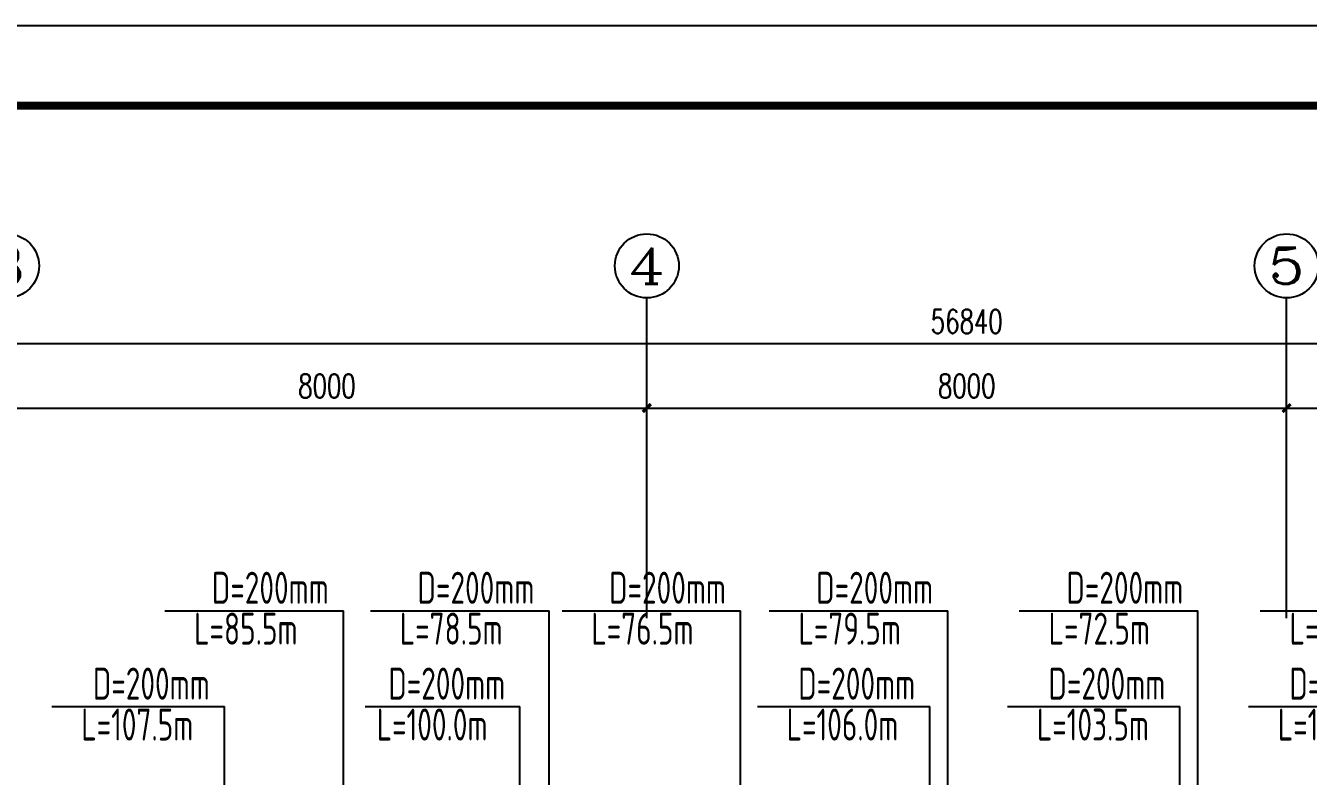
# Model space of a CAD drawing. Extents: x 2430460 to 2514560, y -608375 to -364775.
# Drawn here: x 2459715 to 2475753, y -496954 to -487575 of the extents above; entities that cross this region are included whole.
import ezdxf
from ezdxf.enums import TextEntityAlignment as Align

# ---------------------------------------------------------------- set-up
doc = ezdxf.new("R2010")
doc.units = 0
doc.header["$LTSCALE"] = 1000
doc.header["$MEASUREMENT"] = 0
for name, color, linetype in [('AXIS', 3, 'Continuous'), ('AXIS_TEXT', 7, 'Continuous'), ('PUB_DIM', 3, 'Continuous'), ('TK', 4, 'Continuous')]:
    doc.layers.add(name, color=color, linetype=linetype)
doc.styles.add('26#标准$0$TSSD_REIN', font='Tssdeng.shx', dxfattribs={"width": 0.7, "bigfont": 'tssdchn.shx'})
doc.styles.add('_TCH_AXIS', font='COMPLEX', dxfattribs={"bigfont": 'GBCBIG'})
doc.styles.add('_TCH_DIM_T3', font='SIMPLEX', dxfattribs={"width": 0.705882, "bigfont": 'GBCBIG'})
doc.styles.add('COMPLEX', font='COMPLEX')
doc.styles.add('HZTXT1', font='romans.shx', dxfattribs={"width": 0.7, "bigfont": 'GBHZFS.SHX'})
doc.styles.get("Standard").update_dxf_attribs({"font": 'gbenor.shx', "bigfont": 'gbcbig.shx'})
doc.dimstyles.new('_TCH_ARCH&&100', dxfattribs={"dimtxt": 297.5, "dimasz": 100, "dimexe": 250, "dimexo": 300, "dimgap": 126.25, "dimtad": 1, "dimdec": 0, "dimzin": 0, "dimdsep": 46, "dimtxsty": '_TCH_DIM_T3', "dimblk": 'ARCHTICK', "dimcen": 0.09, "dimclrt": 7, "dimazin": 2, "dimtfac": 1, "dimtdec": 0, "dimtix": 1, "dimtmove": 2, "dimatfit": 3, "dimfxl": 30, "dimtolj": 1, "dimtzin": 0, "dimarcsym": 0})

# ---------------------------------------------------------------- blocks, each defined once
blk = doc.blocks.new('_ArchTick')
at = {"color": 0, "linetype": 'ByBlock', "const_width": 0.4}
blk.add_lwpolyline([(-0.5, -0.5), (0.5, 0.5)], dxfattribs=at)
blk = doc.blocks.new('*D86')
at = {"layer": 'Defpoints', "color": 0, "transparency": 16777216}
for p in [(-10501, 28087), (-18501, 27070), (-10501, 27070)]:
    blk.add_point(p, dxfattribs=at)
at = {"layer": 'PUB_DIM', "color": 0, "lineweight": -2, "transparency": 16777216}
for p, q in [((-18501, 27370), (-18501, 28337)), ((-10501, 27370), (-10501, 28337)), ((-18501, 28087), (-10501, 28087))]:
    blk.add_line(p, q, dxfattribs=at)
at = {"layer": 'PUB_DIM', "color": 0, "lineweight": -2, "transparency": 16777216, "xscale": 100, "yscale": 100, "zscale": 100, "rotation": 180}
blk.add_blockref('_ArchTick', (-18501, 28087), dxfattribs=at)
at = {"layer": 'PUB_DIM', "color": 0, "lineweight": -2, "transparency": 16777216, "xscale": 100, "yscale": 100, "zscale": 100}
blk.add_blockref('_ArchTick', (-10501, 28087), dxfattribs=at)
at = {"layer": 'PUB_DIM', "color": 7, "transparency": 16777216, "insert": (-14501, 28362), "char_height": 297.5, "attachment_point": 5, "style": '_TCH_DIM_T3'}
blk.add_mtext('\\A1;8000', dxfattribs=at)
blk = doc.blocks.new('*D87')
at = {"layer": 'Defpoints', "color": 0, "transparency": 16777216}
for p in [(-2501, 28087), (-10501, 27070), (-2501, 27070)]:
    blk.add_point(p, dxfattribs=at)
at = {"layer": 'PUB_DIM', "color": 0, "lineweight": -2, "transparency": 16777216}
for p, q in [((-10501, 27370), (-10501, 28337)), ((-2501, 27370), (-2501, 28337)), ((-10501, 28087), (-2501, 28087))]:
    blk.add_line(p, q, dxfattribs=at)
at = {"layer": 'PUB_DIM', "color": 0, "lineweight": -2, "transparency": 16777216, "xscale": 100, "yscale": 100, "zscale": 100, "rotation": 180}
blk.add_blockref('_ArchTick', (-10501, 28087), dxfattribs=at)
at = {"layer": 'PUB_DIM', "color": 0, "lineweight": -2, "transparency": 16777216, "xscale": 100, "yscale": 100, "zscale": 100}
blk.add_blockref('_ArchTick', (-2501, 28087), dxfattribs=at)
at = {"layer": 'PUB_DIM', "color": 7, "transparency": 16777216, "insert": (-6501, 28362), "char_height": 297.5, "attachment_point": 5, "style": '_TCH_DIM_T3'}
blk.add_mtext('\\A1;8000', dxfattribs=at)
blk = doc.blocks.new('*D88')
at = {"layer": 'Defpoints', "color": 0, "transparency": 16777216}
for p in [(5499, 28087), (-2501, 27070), (5499, 27070)]:
    blk.add_point(p, dxfattribs=at)
at = {"layer": 'PUB_DIM', "color": 0, "lineweight": -2, "transparency": 16777216}
for p, q in [((-2501, 27370), (-2501, 28337)), ((5499, 27370), (5499, 28337)), ((-2501, 28087), (5499, 28087))]:
    blk.add_line(p, q, dxfattribs=at)
at = {"layer": 'PUB_DIM', "color": 0, "lineweight": -2, "transparency": 16777216, "xscale": 100, "yscale": 100, "zscale": 100, "rotation": 180}
blk.add_blockref('_ArchTick', (-2501, 28087), dxfattribs=at)
at = {"layer": 'PUB_DIM', "color": 0, "lineweight": -2, "transparency": 16777216, "xscale": 100, "yscale": 100, "zscale": 100}
blk.add_blockref('_ArchTick', (5499, 28087), dxfattribs=at)
at = {"layer": 'PUB_DIM', "color": 7, "transparency": 16777216, "insert": (1499, 28362), "char_height": 297.5, "attachment_point": 5, "style": '_TCH_DIM_T3'}
blk.add_mtext('\\A1;8000', dxfattribs=at)
blk = doc.blocks.new('*D92')
at = {"layer": 'Defpoints', "color": 0, "transparency": 16777216}
for p in [(21919, 28894), (-34921, 27851), (21919, 27851)]:
    blk.add_point(p, dxfattribs=at)
at = {"layer": 'PUB_DIM', "color": 0, "lineweight": -2, "transparency": 16777216}
for p, q in [((-34921, 28151), (-34921, 29144)), ((21919, 28151), (21919, 29144)), ((-34921, 28894), (21919, 28894))]:
    blk.add_line(p, q, dxfattribs=at)
at = {"layer": 'PUB_DIM', "color": 0, "lineweight": -2, "transparency": 16777216, "xscale": 100, "yscale": 100, "zscale": 100, "rotation": 180}
blk.add_blockref('_ArchTick', (-34921, 28894), dxfattribs=at)
at = {"layer": 'PUB_DIM', "color": 0, "lineweight": -2, "transparency": 16777216, "xscale": 100, "yscale": 100, "zscale": 100}
blk.add_blockref('_ArchTick', (21919, 28894), dxfattribs=at)
at = {"layer": 'PUB_DIM', "color": 7, "transparency": 16777216, "insert": (-6501, 29169), "char_height": 297.5, "attachment_point": 5, "style": '_TCH_DIM_T3'}
blk.add_mtext('\\A1;56840', dxfattribs=at)
blk = doc.blocks.new('*D197')
at = {"layer": 'Defpoints', "color": 0, "transparency": 16777216}
for p in [(-10501, 28087), (-18501, 27070), (-10501, 27070)]:
    blk.add_point(p, dxfattribs=at)
at = {"layer": 'PUB_DIM', "color": 0, "lineweight": -2, "transparency": 16777216}
for p, q in [((-18501, 27370), (-18501, 28337)), ((-10501, 27370), (-10501, 28337)), ((-18501, 28087), (-10501, 28087))]:
    blk.add_line(p, q, dxfattribs=at)
at = {"layer": 'PUB_DIM', "color": 0, "lineweight": -2, "transparency": 16777216, "xscale": 100, "yscale": 100, "zscale": 100, "rotation": 180}
blk.add_blockref('_ArchTick', (-18501, 28087), dxfattribs=at)
at = {"layer": 'PUB_DIM', "color": 0, "lineweight": -2, "transparency": 16777216, "xscale": 100, "yscale": 100, "zscale": 100}
blk.add_blockref('_ArchTick', (-10501, 28087), dxfattribs=at)
at = {"layer": 'PUB_DIM', "color": 7, "transparency": 16777216, "insert": (-14501, 28362), "char_height": 297.5, "attachment_point": 5, "style": '_TCH_DIM_T3'}
blk.add_mtext('\\A1;8000', dxfattribs=at)
blk = doc.blocks.new('*D198')
at = {"layer": 'Defpoints', "color": 0, "transparency": 16777216}
for p in [(-2501, 28087), (-10501, 27070), (-2501, 27070)]:
    blk.add_point(p, dxfattribs=at)
at = {"layer": 'PUB_DIM', "color": 0, "lineweight": -2, "transparency": 16777216}
for p, q in [((-10501, 27370), (-10501, 28337)), ((-2501, 27370), (-2501, 28337)), ((-10501, 28087), (-2501, 28087))]:
    blk.add_line(p, q, dxfattribs=at)
at = {"layer": 'PUB_DIM', "color": 0, "lineweight": -2, "transparency": 16777216, "xscale": 100, "yscale": 100, "zscale": 100, "rotation": 180}
blk.add_blockref('_ArchTick', (-10501, 28087), dxfattribs=at)
at = {"layer": 'PUB_DIM', "color": 0, "lineweight": -2, "transparency": 16777216, "xscale": 100, "yscale": 100, "zscale": 100}
blk.add_blockref('_ArchTick', (-2501, 28087), dxfattribs=at)
at = {"layer": 'PUB_DIM', "color": 7, "transparency": 16777216, "insert": (-6501, 28362), "char_height": 297.5, "attachment_point": 5, "style": '_TCH_DIM_T3'}
blk.add_mtext('\\A1;8000', dxfattribs=at)
blk = doc.blocks.new('*D199')
at = {"layer": 'Defpoints', "color": 0, "transparency": 16777216}
for p in [(5499, 28087), (-2501, 27070), (5499, 27070)]:
    blk.add_point(p, dxfattribs=at)
at = {"layer": 'PUB_DIM', "color": 0, "lineweight": -2, "transparency": 16777216}
for p, q in [((-2501, 27370), (-2501, 28337)), ((5499, 27370), (5499, 28337)), ((-2501, 28087), (5499, 28087))]:
    blk.add_line(p, q, dxfattribs=at)
at = {"layer": 'PUB_DIM', "color": 0, "lineweight": -2, "transparency": 16777216, "xscale": 100, "yscale": 100, "zscale": 100, "rotation": 180}
blk.add_blockref('_ArchTick', (-2501, 28087), dxfattribs=at)
at = {"layer": 'PUB_DIM', "color": 0, "lineweight": -2, "transparency": 16777216, "xscale": 100, "yscale": 100, "zscale": 100}
blk.add_blockref('_ArchTick', (5499, 28087), dxfattribs=at)
at = {"layer": 'PUB_DIM', "color": 7, "transparency": 16777216, "insert": (1499, 28362), "char_height": 297.5, "attachment_point": 5, "style": '_TCH_DIM_T3'}
blk.add_mtext('\\A1;8000', dxfattribs=at)
blk = doc.blocks.new('*D203')
at = {"layer": 'Defpoints', "color": 0, "transparency": 16777216}
for p in [(21919, 28894), (-34921, 27851), (21919, 27851)]:
    blk.add_point(p, dxfattribs=at)
at = {"layer": 'PUB_DIM', "color": 0, "lineweight": -2, "transparency": 16777216}
for p, q in [((-34921, 28151), (-34921, 29144)), ((21919, 28151), (21919, 29144)), ((-34921, 28894), (21919, 28894))]:
    blk.add_line(p, q, dxfattribs=at)
at = {"layer": 'PUB_DIM', "color": 0, "lineweight": -2, "transparency": 16777216, "xscale": 100, "yscale": 100, "zscale": 100, "rotation": 180}
blk.add_blockref('_ArchTick', (-34921, 28894), dxfattribs=at)
at = {"layer": 'PUB_DIM', "color": 0, "lineweight": -2, "transparency": 16777216, "xscale": 100, "yscale": 100, "zscale": 100}
blk.add_blockref('_ArchTick', (21919, 28894), dxfattribs=at)
at = {"layer": 'PUB_DIM', "color": 7, "transparency": 16777216, "insert": (-6501, 29169), "char_height": 297.5, "attachment_point": 5, "style": '_TCH_DIM_T3'}
blk.add_mtext('\\A1;56840', dxfattribs=at)
blk = doc.blocks.new('*D308')
at = {"layer": 'Defpoints', "color": 0, "transparency": 16777216}
for p in [(-10501, 28087), (-18501, 27070), (-10501, 27070)]:
    blk.add_point(p, dxfattribs=at)
at = {"layer": 'PUB_DIM', "color": 0, "lineweight": -2, "transparency": 16777216}
for p, q in [((-18501, 27370), (-18501, 28337)), ((-10501, 27370), (-10501, 28337)), ((-18501, 28087), (-10501, 28087))]:
    blk.add_line(p, q, dxfattribs=at)
at = {"layer": 'PUB_DIM', "color": 0, "lineweight": -2, "transparency": 16777216, "xscale": 100, "yscale": 100, "zscale": 100, "rotation": 180}
blk.add_blockref('_ArchTick', (-18501, 28087), dxfattribs=at)
at = {"layer": 'PUB_DIM', "color": 0, "lineweight": -2, "transparency": 16777216, "xscale": 100, "yscale": 100, "zscale": 100}
blk.add_blockref('_ArchTick', (-10501, 28087), dxfattribs=at)
at = {"layer": 'PUB_DIM', "color": 7, "transparency": 16777216, "insert": (-14501, 28362), "char_height": 297.5, "attachment_point": 5, "style": '_TCH_DIM_T3'}
blk.add_mtext('\\A1;8000', dxfattribs=at)
blk = doc.blocks.new('*D309')
at = {"layer": 'Defpoints', "color": 0, "transparency": 16777216}
for p in [(-2501, 28087), (-10501, 27070), (-2501, 27070)]:
    blk.add_point(p, dxfattribs=at)
at = {"layer": 'PUB_DIM', "color": 0, "lineweight": -2, "transparency": 16777216}
for p, q in [((-10501, 27370), (-10501, 28337)), ((-2501, 27370), (-2501, 28337)), ((-10501, 28087), (-2501, 28087))]:
    blk.add_line(p, q, dxfattribs=at)
at = {"layer": 'PUB_DIM', "color": 0, "lineweight": -2, "transparency": 16777216, "xscale": 100, "yscale": 100, "zscale": 100, "rotation": 180}
blk.add_blockref('_ArchTick', (-10501, 28087), dxfattribs=at)
at = {"layer": 'PUB_DIM', "color": 0, "lineweight": -2, "transparency": 16777216, "xscale": 100, "yscale": 100, "zscale": 100}
blk.add_blockref('_ArchTick', (-2501, 28087), dxfattribs=at)
at = {"layer": 'PUB_DIM', "color": 7, "transparency": 16777216, "insert": (-6501, 28362), "char_height": 297.5, "attachment_point": 5, "style": '_TCH_DIM_T3'}
blk.add_mtext('\\A1;8000', dxfattribs=at)
blk = doc.blocks.new('*D310')
at = {"layer": 'Defpoints', "color": 0, "transparency": 16777216}
for p in [(5499, 28087), (-2501, 27070), (5499, 27070)]:
    blk.add_point(p, dxfattribs=at)
at = {"layer": 'PUB_DIM', "color": 0, "lineweight": -2, "transparency": 16777216}
for p, q in [((-2501, 27370), (-2501, 28337)), ((5499, 27370), (5499, 28337)), ((-2501, 28087), (5499, 28087))]:
    blk.add_line(p, q, dxfattribs=at)
at = {"layer": 'PUB_DIM', "color": 0, "lineweight": -2, "transparency": 16777216, "xscale": 100, "yscale": 100, "zscale": 100, "rotation": 180}
blk.add_blockref('_ArchTick', (-2501, 28087), dxfattribs=at)
at = {"layer": 'PUB_DIM', "color": 0, "lineweight": -2, "transparency": 16777216, "xscale": 100, "yscale": 100, "zscale": 100}
blk.add_blockref('_ArchTick', (5499, 28087), dxfattribs=at)
at = {"layer": 'PUB_DIM', "color": 7, "transparency": 16777216, "insert": (1499, 28362), "char_height": 297.5, "attachment_point": 5, "style": '_TCH_DIM_T3'}
blk.add_mtext('\\A1;8000', dxfattribs=at)
blk = doc.blocks.new('*D314')
at = {"layer": 'Defpoints', "color": 0, "transparency": 16777216}
for p in [(21919, 28894), (-34921, 27851), (21919, 27851)]:
    blk.add_point(p, dxfattribs=at)
at = {"layer": 'PUB_DIM', "color": 0, "lineweight": -2, "transparency": 16777216}
for p, q in [((-34921, 28151), (-34921, 29144)), ((21919, 28151), (21919, 29144)), ((-34921, 28894), (21919, 28894))]:
    blk.add_line(p, q, dxfattribs=at)
at = {"layer": 'PUB_DIM', "color": 0, "lineweight": -2, "transparency": 16777216, "xscale": 100, "yscale": 100, "zscale": 100, "rotation": 180}
blk.add_blockref('_ArchTick', (-34921, 28894), dxfattribs=at)
at = {"layer": 'PUB_DIM', "color": 0, "lineweight": -2, "transparency": 16777216, "xscale": 100, "yscale": 100, "zscale": 100}
blk.add_blockref('_ArchTick', (21919, 28894), dxfattribs=at)
at = {"layer": 'PUB_DIM', "color": 7, "transparency": 16777216, "insert": (-6501, 29169), "char_height": 297.5, "attachment_point": 5, "style": '_TCH_DIM_T3'}
blk.add_mtext('\\A1;56840', dxfattribs=at)
blk = doc.blocks.new('*D492')
at = {"layer": 'Defpoints', "color": 0, "transparency": 16777216}
for p in [(-10501, 28087), (-18501, 27070), (-10501, 27070)]:
    blk.add_point(p, dxfattribs=at)
at = {"layer": 'PUB_DIM', "color": 0, "lineweight": -2, "transparency": 16777216}
for p, q in [((-18501, 27370), (-18501, 28337)), ((-10501, 27370), (-10501, 28337)), ((-18501, 28087), (-10501, 28087))]:
    blk.add_line(p, q, dxfattribs=at)
at = {"layer": 'PUB_DIM', "color": 0, "lineweight": -2, "transparency": 16777216, "xscale": 100, "yscale": 100, "zscale": 100, "rotation": 180}
blk.add_blockref('_ArchTick', (-18501, 28087), dxfattribs=at)
at = {"layer": 'PUB_DIM', "color": 0, "lineweight": -2, "transparency": 16777216, "xscale": 100, "yscale": 100, "zscale": 100}
blk.add_blockref('_ArchTick', (-10501, 28087), dxfattribs=at)
at = {"layer": 'PUB_DIM', "color": 7, "transparency": 16777216, "insert": (-14501, 28362), "char_height": 297.5, "attachment_point": 5, "style": '_TCH_DIM_T3'}
blk.add_mtext('\\A1;8000', dxfattribs=at)
blk = doc.blocks.new('*D493')
at = {"layer": 'Defpoints', "color": 0, "transparency": 16777216}
for p in [(-2501, 28087), (-10501, 27070), (-2501, 27070)]:
    blk.add_point(p, dxfattribs=at)
at = {"layer": 'PUB_DIM', "color": 0, "lineweight": -2, "transparency": 16777216}
for p, q in [((-10501, 27370), (-10501, 28337)), ((-2501, 27370), (-2501, 28337)), ((-10501, 28087), (-2501, 28087))]:
    blk.add_line(p, q, dxfattribs=at)
at = {"layer": 'PUB_DIM', "color": 0, "lineweight": -2, "transparency": 16777216, "xscale": 100, "yscale": 100, "zscale": 100, "rotation": 180}
blk.add_blockref('_ArchTick', (-10501, 28087), dxfattribs=at)
at = {"layer": 'PUB_DIM', "color": 0, "lineweight": -2, "transparency": 16777216, "xscale": 100, "yscale": 100, "zscale": 100}
blk.add_blockref('_ArchTick', (-2501, 28087), dxfattribs=at)
at = {"layer": 'PUB_DIM', "color": 7, "transparency": 16777216, "insert": (-6501, 28362), "char_height": 297.5, "attachment_point": 5, "style": '_TCH_DIM_T3'}
blk.add_mtext('\\A1;8000', dxfattribs=at)
blk = doc.blocks.new('*D494')
at = {"layer": 'Defpoints', "color": 0, "transparency": 16777216}
for p in [(5499, 28087), (-2501, 27070), (5499, 27070)]:
    blk.add_point(p, dxfattribs=at)
at = {"layer": 'PUB_DIM', "color": 0, "lineweight": -2, "transparency": 16777216}
for p, q in [((-2501, 27370), (-2501, 28337)), ((5499, 27370), (5499, 28337)), ((-2501, 28087), (5499, 28087))]:
    blk.add_line(p, q, dxfattribs=at)
at = {"layer": 'PUB_DIM', "color": 0, "lineweight": -2, "transparency": 16777216, "xscale": 100, "yscale": 100, "zscale": 100, "rotation": 180}
blk.add_blockref('_ArchTick', (-2501, 28087), dxfattribs=at)
at = {"layer": 'PUB_DIM', "color": 0, "lineweight": -2, "transparency": 16777216, "xscale": 100, "yscale": 100, "zscale": 100}
blk.add_blockref('_ArchTick', (5499, 28087), dxfattribs=at)
at = {"layer": 'PUB_DIM', "color": 7, "transparency": 16777216, "insert": (1499, 28362), "char_height": 297.5, "attachment_point": 5, "style": '_TCH_DIM_T3'}
blk.add_mtext('\\A1;8000', dxfattribs=at)
blk = doc.blocks.new('*D498')
at = {"layer": 'Defpoints', "color": 0, "transparency": 16777216}
for p in [(21919, 28894), (-34921, 27851), (21919, 27851)]:
    blk.add_point(p, dxfattribs=at)
at = {"layer": 'PUB_DIM', "color": 0, "lineweight": -2, "transparency": 16777216}
for p, q in [((-34921, 28151), (-34921, 29144)), ((21919, 28151), (21919, 29144)), ((-34921, 28894), (21919, 28894))]:
    blk.add_line(p, q, dxfattribs=at)
at = {"layer": 'PUB_DIM', "color": 0, "lineweight": -2, "transparency": 16777216, "xscale": 100, "yscale": 100, "zscale": 100, "rotation": 180}
blk.add_blockref('_ArchTick', (-34921, 28894), dxfattribs=at)
at = {"layer": 'PUB_DIM', "color": 0, "lineweight": -2, "transparency": 16777216, "xscale": 100, "yscale": 100, "zscale": 100}
blk.add_blockref('_ArchTick', (21919, 28894), dxfattribs=at)
at = {"layer": 'PUB_DIM', "color": 7, "transparency": 16777216, "insert": (-6501, 29169), "char_height": 297.5, "attachment_point": 5, "style": '_TCH_DIM_T3'}
blk.add_mtext('\\A1;56840', dxfattribs=at)
blk = doc.blocks.new('_AXISO')
blk.add_circle((0, 0), 0.5)
at = {"layer": 'AXIS_TEXT', "style": 'COMPLEX', "width": 1.041667}
blk.add_attdef('A', text='', height=0.56, dxfattribs=at).set_placement((-0.25, -0.28), (0.25, -0.28), align=Align.FIT)
blk = doc.blocks.new('*U544')
at = {"color": 3}
blk.add_lwpolyline([(-84100, 0), (0, 0), (0, 59400), (-84100, 59400)], close=True, dxfattribs=at)
at = {"color": 3, "const_width": 100}
blk.add_lwpolyline([(-81600, 1000), (-1000, 1000), (-1000, 58400), (-81600, 58400)], close=True, dxfattribs=at)
at = {"layer": 'TK', "color": 4, "style": 'HZTXT1'}
for tag, height, width, p in [('项目负责1', 400, 0.6, (-4500, 19196)), ('项目负责2', 400, 0.6, (-4500, 18296)), ('专责', 400, 0.6, (-4500, 17396)), ('审定', 400, 0.6, (-4500, 16496)), ('审核', 400, 0.6, (-4500, 15596)), ('校对', 400, 0.6, (-4500, 14696)), ('设计', 400, 0.6, (-4500, 13796)), ('绘图', 400, 0.6, (-4500, 12896)), ('建设单位', 450, 0.6, (-4500, 11050)), ('工号', 400, 0.5, (-5501, 3507)), ('版次', 400, 0.7, (-2138, 3498)), ('阶段', 400, 0.7, (-2138, 2498)), ('比例', 400, 0.7, (-5491, 1513)), ('日期', 400, 0.7, (-2138, 1498))]:
    blk.add_attdef(tag, text='', height=height, dxfattribs=dict(at, width=width)).set_placement(p, align=Align.MIDDLE)
at = {"layer": 'TK', "color": 1, "lineweight": -3, "style": 'HZTXT1', "width": 0.6}
blk.add_attdef('工程名称', text='', height=450, dxfattribs=at).set_placement((-4500, 9050), align=Align.MIDDLE)
at = {"layer": 'TK', "color": 4, "lineweight": -3, "style": 'HZTXT1', "width": 0.6}
blk.add_attdef('子项名称', text='', height=450, dxfattribs=at).set_placement((-4500, 7050), align=Align.MIDDLE)
at = {"layer": 'TK', "color": 1, "lineweight": -3, "width": 0.6, "flags": 104}
blk.add_attdef('图名', text='', height=400, dxfattribs=at).set_placement((-4558, 4958), align=Align.MIDDLE_CENTER)
at = {"layer": 'TK', "color": 1, "style": 'HZTXT1', "width": 0.7}
blk.add_attdef('图号', text='', height=400, dxfattribs=at).set_placement((-5491, 2513), align=Align.MIDDLE)
blk = doc.blocks.new('A$C67117B41')
at = {"layer": 'AXIS'}
for p, q in [((-10500.9, 25463.5), (-10500.9, 29463.5)), ((-2500.9, 25463.5), (-2500.9, 29463.5))]:
    blk.add_line(p, q, dxfattribs=at)
ref = blk.add_blockref('_AXISO', (-18500.9, 29863.5), dxfattribs=dict(at, xscale=800, yscale=800, zscale=800))
ref.add_attrib('A', '3', dxfattribs={"layer": 'AXIS_TEXT', "height": 452.5, "style": '_TCH_AXIS', "width": 1.5}).set_placement((-18727.1, 29637.3), (-18274.6, 29637.3), align=Align.FIT)
ref = blk.add_blockref('_AXISO', (-10500.9, 29863.5), dxfattribs=dict(at, xscale=800, yscale=800, zscale=800))
ref.add_attrib('A', '4', dxfattribs={"layer": 'AXIS_TEXT', "height": 452.5, "style": '_TCH_AXIS', "width": 1.3125}).set_placement((-10727.1, 29637.3), (-10274.6, 29637.3), align=Align.FIT)
ref = blk.add_blockref('_AXISO', (-2500.9, 29863.5), dxfattribs=dict(at, xscale=800, yscale=800, zscale=800))
ref.add_attrib('A', '5', dxfattribs={"layer": 'AXIS_TEXT', "height": 452.5, "style": '_TCH_AXIS', "width": 1.5}).set_placement((-2727.1, 29637.3), (-2274.6, 29637.3), align=Align.FIT)
at = {"layer": 'PUB_DIM'}
for p1, p2, distance, picture, middle in [((-34920.9, 27851), (21919.1, 27851), 1042.6, '*D92', (-6500.9, 29168.6)), ((-34920.9, 27851), (21919.1, 27851), 1042.6, '*D203', (-6500.9, 29168.6)), ((-34920.9, 27851), (21919.1, 27851), 1042.6, '*D314', (-6500.9, 29168.6)), ((-34920.9, 27851), (21919.1, 27851), 1042.6, '*D498', (-6500.9, 29168.6)), ((-18500.9, 27069.7), (-10500.9, 27069.7), 1017, '*D86', (-14500.9, 28361.7)), ((-18500.9, 27069.7), (-10500.9, 27069.7), 1017, '*D197', (-14500.9, 28361.7)), ((-18500.9, 27069.7), (-10500.9, 27069.7), 1017, '*D308', (-14500.9, 28361.7)), ((-18500.9, 27069.7), (-10500.9, 27069.7), 1017, '*D492', (-14500.9, 28361.7)), ((-10500.9, 27069.7), (-2500.9, 27069.7), 1017, '*D87', (-6500.9, 28361.7)), ((-10500.9, 27069.7), (-2500.9, 27069.7), 1017, '*D198', (-6500.9, 28361.7)), ((-10500.9, 27069.7), (-2500.9, 27069.7), 1017, '*D309', (-6500.9, 28361.7)), ((-10500.9, 27069.7), (-2500.9, 27069.7), 1017, '*D493', (-6500.9, 28361.7)), ((-2500.9, 27069.7), (5499.1, 27069.7), 1017, '*D88', (1499.1, 28361.7)), ((-2500.9, 27069.7), (5499.1, 27069.7), 1017, '*D199', (1499.1, 28361.7)), ((-2500.9, 27069.7), (5499.1, 27069.7), 1017, '*D310', (1499.1, 28361.7)), ((-2500.9, 27069.7), (5499.1, 27069.7), 1017, '*D494', (1499.1, 28361.7))]:
    dim = blk.add_aligned_dim(p1=p1, p2=p2, distance=distance, dimstyle='_TCH_ARCH&&100', dxfattribs=at)
    dim.commit()
    dim.dimension.update_dxf_attribs({"geometry": picture, "text_midpoint": middle})

msp = doc.modelspace()

# ---------------------------------------------------------------- linework, layer by layer
for p, q in [((2461454.4, -494885), (2463687.7, -494885)), ((2463687.7, -500158.2), (2463687.7, -494885)), ((2464025.6, -494885), (2466259, -494885)), ((2466259, -500158.2), (2466259, -494885)), ((2466421.5, -494885), (2468654.8, -494885)), ((2468654.8, -500158.2), (2468654.8, -494885)), ((2469011.1, -494885), (2471244.4, -494885)), ((2471244.4, -500158.2), (2471244.4, -494885)), ((2472139.3, -494885), (2474372.7, -494885)), ((2474372.7, -500158.2), (2474372.7, -494885)), ((2475151.9, -494885), (2477385.2, -494885)), ((2460043.5, -496083), (2462199.9, -496083)), ((2462199.9, -510358.2), (2462199.9, -496083)), ((2463958, -496083), (2465894, -496083)), ((2465894, -510358.2), (2465894, -496083)), ((2468863.7, -496083), (2471020.2, -496083)), ((2471020.2, -509358.2), (2471020.2, -496083)), ((2471992, -496083), (2474148.4, -496083)), ((2474148.4, -508858.3), (2474148.4, -496083)), ((2475004.5, -496083), (2477160.9, -496083))]:
    msp.add_line(p, q)

# ---------------------------------------------------------------- block references
for name, p in [('*U544', (2514560.4, -546974.9)), ('A$C67117B41', (2477982.9, -520439.4))]:
    msp.add_blockref(name, p)

# ---------------------------------------------------------------- texts
at = {"char_height": 400, "width": 1509.222, "style": '26#标准$0$TSSD_REIN'}
for s, insert, attachment_point in [('D=200mm', (2463505.1, -494797.7), 9), ('D=200mm', (2466076.4, -494797.7), 9), ('D=200mm', (2468472.2, -494797.7), 9), ('D=200mm', (2471061.8, -494797.7), 9), ('D=200mm', (2474190.1, -494797.7), 9), ('L=85.5m', (2461820.6, -495308.8), 7), ('L=78.5m', (2464391.9, -495308.8), 7), ('L=76.5m', (2466787.7, -495308.8), 7), ('L=79.5m', (2469377.3, -495308.8), 7), ('L=72.5m', (2472505.6, -495308.8), 7), ('L=102.0m', (2475518.1, -495308.8), 7), ('D=200mm', (2462017.3, -495995.7), 9), ('D=200mm', (2465711.4, -495995.7), 9), ('D=200mm', (2470837.6, -495995.7), 9), ('D=200mm', (2473965.8, -495995.7), 9), ('D=200mm', (2476978.3, -495995.7), 9), ('L=107.5m', (2460409.7, -496506.8), 7), ('L=100.0m', (2464103.8, -496506.8), 7), ('L=106.0m', (2469230, -496506.8), 7), ('L=103.5m', (2472358.3, -496506.8), 7), ('L=100.0m', (2475370.8, -496506.8), 7)]:
    msp.add_mtext(s, dxfattribs=dict(at, insert=insert, attachment_point=attachment_point))

doc.saveas('drawing.dxf')
